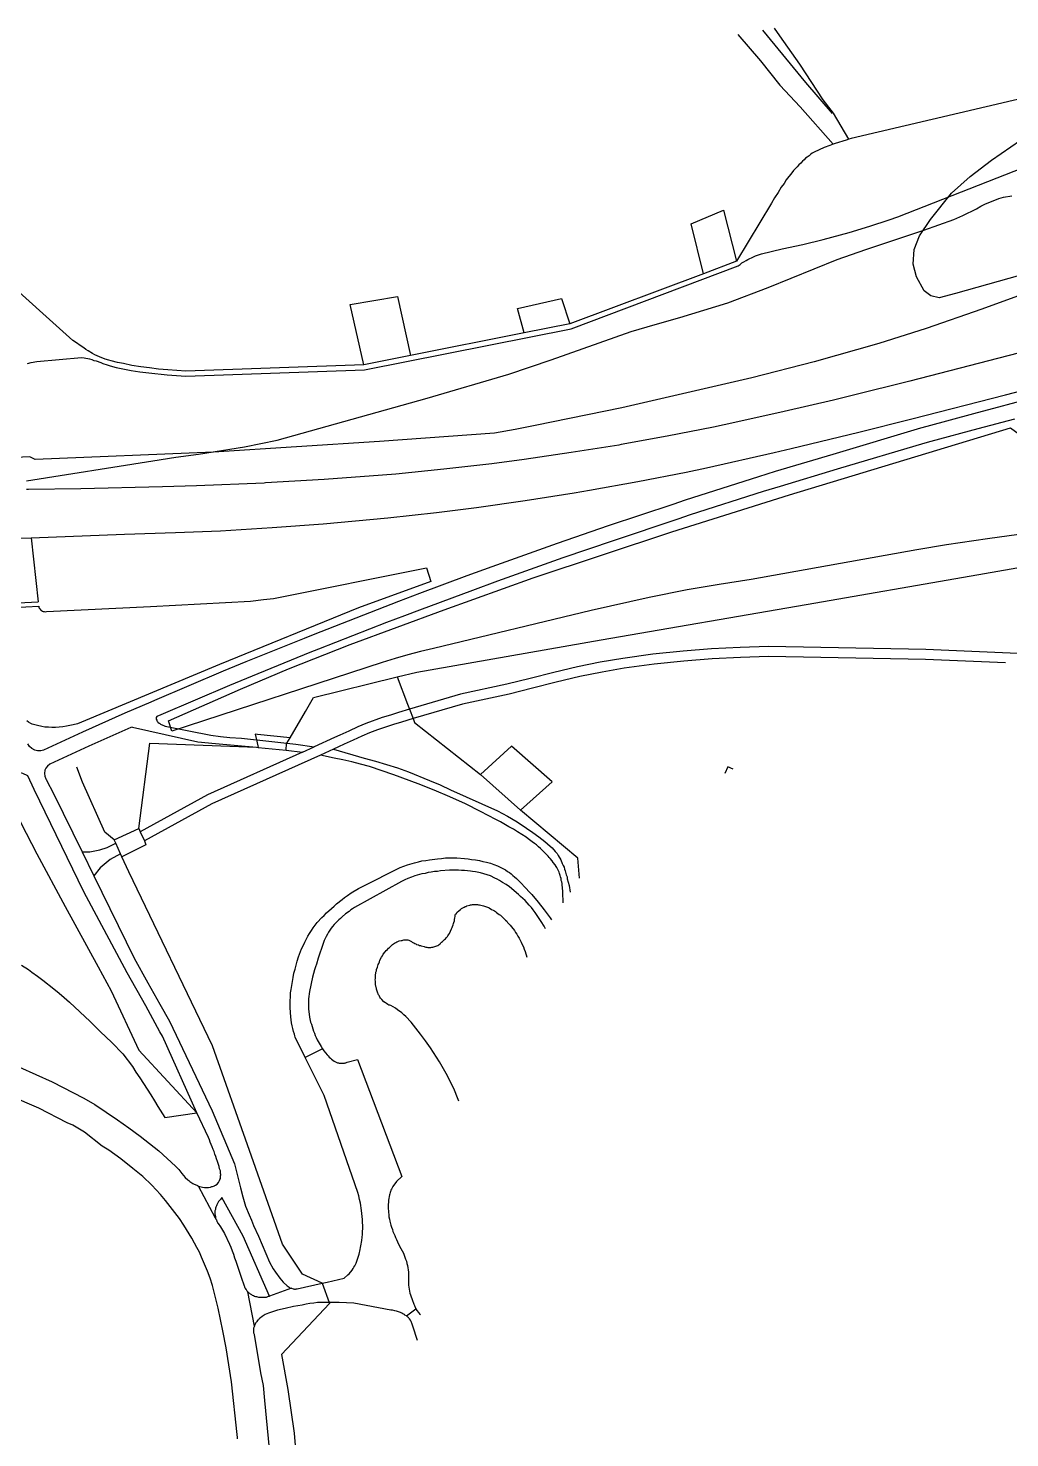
# Model space of a CAD drawing. Header units: millimetres. Extents: x 111502 to 977541, y 8702 to 1044108.
# Drawn here: x 973839.9 to 974036.4, y 473581.4 to 473863.6 of the extents above; entities that cross this region are included whole.
import ezdxf

# ---------------------------------------------------------------- set-up
doc = ezdxf.new("R2010")
doc.units = ezdxf.units.MM
doc.header["$LTSCALE"] = 0.25
doc.layers.add('X HVSS Site Background', color=8, linetype='Continuous')

# ---------------------------------------------------------------- blocks, each defined once
blk = doc.blocks.new('OS MAP')
at = {"layer": 'X HVSS Site Background'}
for points in [[(487763.72, 238403.76), (487768.29, 238398.48), (487772.17, 238393.58), (487776.19, 238389.26), (487782.86, 238381.77)], [(487768.68, 238404.59), (487777.3, 238394.1), (487782.6, 238387.9)], [(487785.97, 238382.76), (487782.92, 238387.95), (487780.85, 238390.68), (487776.13, 238397.79), (487772.17, 238403.48), (487771.06, 238404.99)], [(487835.05, 238394.35), (487786.45, 238382.9), (487785.97, 238382.76)], [(487835.58, 238359.8), (487807.31, 238351.89), (487804.07, 238351.02), (487802.36, 238351.45), (487801.08, 238352.45), (487799.5, 238355.23), (487798.86, 238357.74), (487799.05, 238360.68), (487800.12, 238363.46), (487802.31, 238366.7), (487806.51, 238371.98), (487810.25, 238375.28), (487814.5, 238378.59), (487820.32, 238382.61)], [(487785.97, 238382.76), (487785.4, 238382.6), (487783.2, 238381.9), (487782.86, 238381.77)], [(487622, 238319.2), (487613.2, 238318.8)], [(487621.5, 238337.85), (487622.25, 238338.05), (487623.4, 238338.25), (487632.35, 238339.05), (487632.85, 238339), (487633.95, 238338.8), (487634.4, 238338.65), (487634.8, 238338.5), (487635.3, 238338.4), (487636.2, 238338.1), (487636.6, 238337.9), (487637.5, 238337.6), (487638.05, 238337.4), (487639.3, 238337.1), (487642.3, 238336.5), (487644.05, 238336.2), (487645.8, 238336), (487649.5, 238335.6), (487651.35, 238335.45), (487653.2, 238335.35), (487689, 238336.6), (487730.4, 238344.8), (487763.8, 238357.4), (487764.2, 238357.7), (487764.55, 238358), (487764.95, 238358.25), (487765.4, 238358.5), (487765.75, 238358.7), (487766.15, 238358.9), (487766.5, 238359.05), (487766.9, 238359.2), (487767.3, 238359.4), (487768.5, 238359.85), (487772.6, 238360.8), (487776.75, 238361.7), (487780.8, 238362.7), (487786, 238364.1), (487790.2, 238365.35), (487794.05, 238366.62), (487795.8, 238367.2), (487829.96, 238380.63)], [(487782.86, 238381.77), (487782.15, 238381.5), (487781.05, 238381.1), (487780, 238380.65), (487779, 238380.15), (487778.65, 238379.95), (487778.3, 238379.7), (487778, 238379.45), (487777.6, 238379.2), (487777.3, 238378.95), (487777, 238378.65), (487776.7, 238378.4), (487776.35, 238378), (487775.95, 238377.65), (487775.6, 238377.25), (487775.2, 238376.85), (487774.9, 238376.5), (487774.55, 238376.05), (487773.45, 238374.65), (487773, 238373.9), (487772.45, 238373.2), (487771.8, 238372.1), (487771.1, 238371.05), (487770.5, 238369.95), (487763.45, 238358.35)], [(487621.35, 238314.4), (487646.6, 238318.4), (487651.2, 238319.1), (487655.8, 238319.75), (487660.4, 238320.45), (487664.95, 238321.2), (487671.5, 238322.5), (487701.55, 238330.95), (487717.9, 238335.75), (487726.35, 238338.6), (487742.4, 238344.25), (487747.2, 238345.7), (487752.15, 238347.1), (487761.75, 238350), (487769.8, 238353.1), (487783.6, 238358.7), (487789.4, 238360.7), (487795.2, 238362.6), (487800, 238364.2), (487801, 238364.55), (487807, 238366.7), (487808.8, 238367.5), (487811.55, 238368.85), (487812.4, 238369.35), (487813.3, 238369.8), (487814.2, 238370.2), (487816, 238370.9), (487816.95, 238371.15), (487818.6, 238371.45)], [(487756.85, 238355.85), (487754.4, 238365.8), (487760.9, 238368.55), (487763.45, 238358.35)], [(487851.9, 238350.55), (487851.9, 238351.75), (487850.6, 238353.85), (487848.96, 238355.28), (487847.1, 238356.4), (487844.2, 238357.3), (487839.54, 238357.54), (487835.96, 238356.64), (487832.74, 238355.62), (487821.92, 238352.15), (487812.57, 238348.74), (487801.46, 238344.91), (487792, 238341.9), (487779, 238338.2), (487766.55, 238335), (487740.55, 238329), (487723.2, 238325.45), (487719.15, 238324.65), (487715, 238323.95), (487692, 238322.25), (487658.8, 238320.1), (487623.05, 238318.65), (487622, 238319.2)], [(487763.45, 238358.35), (487756.85, 238355.85)], [(487637.8, 238338.55), (487637.1, 238338.75), (487635.95, 238339.2), (487635.45, 238339.4), (487635, 238339.6), (487634.55, 238339.9), (487633.65, 238340.4), (487633.2, 238340.7), (487632.8, 238341), (487632.05, 238341.5), (487631.35, 238342), (487630.6, 238342.5), (487629.95, 238343.05), (487616.5, 238355.15)], [(487756.85, 238355.85), (487730.1, 238345.8)], [(487688.85, 238337.6), (487686.15, 238349.65), (487695.6, 238351.3), (487698.2, 238339.45)], [(487721, 238344), (487719.6, 238348.9), (487728.45, 238350.9), (487730.1, 238345.8)], [(487847.5, 238347.1), (487798.2, 238334.35), (487786.6, 238331.45), (487782.9, 238330.55), (487773, 238328.25), (487763.15, 238326.05), (487758.9, 238325.15), (487749.6, 238323.3), (487740.4, 238321.65), (487739.9, 238321.55), (487730.4, 238320.05), (487720.95, 238318.65), (487714.5, 238317.8), (487704.9, 238316.7), (487695.25, 238315.75), (487692.6, 238315.5), (487680.95, 238314.65), (487669.2, 238314), (487668.9, 238313.95), (487655.35, 238313.4), (487648.55, 238313.15), (487632.2, 238312.8), (487621.75, 238312.65), (487621.35, 238312.65)], [(487721, 238344), (487698.2, 238339.45)], [(487730.1, 238345.8), (487721, 238344)], [(487823.4, 238331.1), (487810.95, 238327.8), (487801.55, 238325.25), (487800.3, 238324.9), (487782.75, 238319.65), (487771.2, 238316.25), (487767.9, 238315.2), (487753.2, 238310.5), (487750.7, 238309.65), (487737.8, 238305.35), (487727.6, 238301.85), (487714.5, 238297.2), (487709.5, 238295.35), (487700, 238291.8), (487695.8, 238290.25), (487678.7, 238283.55), (487676.9, 238282.85), (487665.25, 238278.15), (487660.7, 238276.3), (487646.95, 238270.4), (487646.2, 238270.1), (487641, 238267.85), (487632.55, 238264.1), (487624.75, 238260.5), (487624.2, 238260.35), (487623.55, 238260.35), (487623, 238260.45), (487622.4, 238260.8), (487621.95, 238261.2), (487621.6, 238261.75)], [(487798.6, 238326.8), (487817.35, 238331.6), (487836, 238336.45), (487858.6, 238342.25)], [(487688.85, 238337.6), (487653.25, 238336.35), (487651.4, 238336.45), (487649.6, 238336.6), (487647.75, 238336.75), (487645.95, 238337), (487644.2, 238337.2), (487642.45, 238337.5), (487640.75, 238337.85), (487639.55, 238338.1), (487638.3, 238338.4), (487637.8, 238338.55)], [(487698.2, 238339.45), (487688.85, 238337.6)], [(487622.25, 238303), (487640.95, 238303.7), (487651.15, 238304.05), (487660.2, 238304.4), (487670.5, 238305.05), (487680.75, 238305.8), (487693.7, 238307), (487703.4, 238308.05), (487711.4, 238309.05), (487721.2, 238310.45), (487731, 238312), (487734.05, 238312.5), (487743.75, 238314.25), (487753.4, 238316.15), (487757.5, 238317), (487771, 238320.05), (487774.4, 238320.85), (487788, 238324.1), (487798.6, 238326.8)], [(487819.1, 238326.75), (487811.8, 238324.8), (487802.4, 238322.25), (487801.2, 238321.95), (487783.6, 238316.7), (487772.2, 238313.25), (487768.8, 238312.25), (487754.2, 238307.55), (487751.7, 238306.7), (487738.8, 238302.4), (487728.7, 238298.95), (487715.6, 238294.3), (487710.6, 238292.45), (487700, 238288.5), (487697, 238287.35), (487693.4, 238286), (487679.8, 238280.7), (487678.05, 238280), (487666.5, 238275.3), (487661.95, 238273.4), (487648.2, 238267.55), (487647.4, 238267.2), (487647.3, 238267), (487647.3, 238266.7), (487647.4, 238266.5), (487647.45, 238266.35), (487647.55, 238266.2), (487647.6, 238266.1), (487647.9, 238265.9), (487648, 238265.8), (487648.15, 238265.7), (487648.65, 238265.45), (487648.8, 238265.4), (487648.9, 238265.35), (487649.1, 238265.3), (487658.25, 238263.45), (487660.2, 238263.2), (487662.05, 238263), (487664.4, 238262.85), (487667.37, 238262.56)], [(487649.75, 238266.35), (487664.15, 238272.7), (487673.8, 238276.75), (487686.15, 238281.65), (487704.95, 238288.55), (487722.8, 238294.95), (487750.55, 238304.2), (487774.1, 238311.55), (487818.35, 238325), (487823, 238321.6), (487825, 238320.5), (487826.8, 238319.7), (487827.8, 238319.3), (487828.95, 238318.95), (487830.8, 238318.4), (487832.5, 238318), (487834.1, 238317.6), (487837.35, 238317.05), (487839, 238316.85), (487840.7, 238316.7), (487842.7, 238316.6), (487891.4, 238315.05)], [(487891.4, 238315.05), (487891.55, 238311.25), (487856.3, 238308.05), (487844.3, 238306.8), (487830.6, 238305.1), (487813.7, 238302.8), (487805.55, 238301.6), (487799.6, 238300.6), (487766.4, 238294.65), (487760, 238293.65), (487753.6, 238292.55), (487746, 238291.05), (487734.35, 238288.4), (487702.8, 238280.8), (487700.2, 238280.2), (487697.7, 238279.55), (487695.15, 238278.8), (487692.55, 238278), (487650.4, 238264.25), (487649.75, 238266.35)], [(487600.6, 238302.6), (487607.48, 238302.71), (487613.6, 238302.8), (487615.68, 238302.85), (487622.25, 238303)], [(487622.25, 238303), (487623.7, 238290.15)], [(487695.51, 238275.12), (487699.5, 238276.1), (487736.4, 238282.55), (487777.45, 238289.6), (487810.45, 238295.4), (487853.2, 238302.85), (487853.75, 238302.85)], [(487701.4, 238297), (487702.25, 238294.25), (487687.8, 238288.95), (487660, 238277.6), (487632.35, 238266.05), (487631.55, 238265.75), (487630.7, 238265.55), (487629.35, 238265.25), (487628.6, 238265.15), (487627.9, 238265.05), (487627.15, 238265), (487626.4, 238265), (487625.75, 238265.05), (487625, 238265.1), (487624.4, 238265.2), (487623.55, 238265.4), (487622.5, 238265.7), (487622.2, 238265.8), (487621.7, 238266.1), (487621.4, 238266.35)], [(487615.9, 238288.9), (487623.8, 238289.3)], [(487623.8, 238289.3), (487623.8, 238289.1), (487623.9, 238288.9), (487624, 238288.75), (487624.2, 238288.5), (487624.35, 238288.4), (487624.55, 238288.3), (487624.7, 238288.2), (487624.9, 238288.2), (487625.05, 238288.15), (487625.35, 238288.2), (487646.15, 238289.2), (487666.2, 238290.3), (487668.8, 238290.6), (487670.8, 238290.8), (487701.4, 238297)], [(487614.6, 238289.7), (487617, 238289.8), (487623.7, 238290.15)], [(487825.91, 238279.53), (487801.35, 238280.65), (487769.9, 238281.2), (487764.2, 238281), (487758.45, 238280.75), (487752.8, 238280.3), (487746.75, 238279.7), (487740.7, 238278.85), (487736.2, 238278.1), (487731.65, 238277.15), (487726.9, 238276), (487722.2, 238274.8), (487717.5, 238273.65), (487708.2, 238271.65), (487698.01, 238268.65)], [(487817.3, 238277.92), (487801.3, 238278.65), (487769.9, 238279.2), (487764.25, 238279), (487758.6, 238278.75), (487752.95, 238278.3), (487747, 238277.7), (487741, 238276.9), (487736.55, 238276.1), (487732.1, 238275.2), (487727.4, 238274.05), (487722.65, 238272.85), (487717.95, 238271.7), (487708.65, 238269.7), (487698.73, 238266.78)], [(487674.1, 238262.95), (487677.2, 238268.2), (487678.8, 238271), (487695.51, 238275.12)], [(487695.51, 238275.12), (487697.6, 238269.71), (487698.01, 238268.65)], [(487698.01, 238268.65), (487695.8, 238268), (487694.2, 238267.5), (487692.55, 238267), (487689.25, 238265.8), (487687.65, 238265.15), (487685.85, 238264.3), (487684.05, 238263.5), (487683, 238263), (487678.9, 238261.15)], [(487698.01, 238268.65), (487698.73, 238266.78)], [(487642.55, 238265.1), (487642.25, 238265), (487633.8, 238261.3), (487626, 238257.7), (487625.55, 238257.3), (487625.2, 238256.85), (487625, 238256.45), (487624.95, 238255.8), (487625, 238255.25), (487625.2, 238254.7), (487625.25, 238254.6), (487626.8, 238251.65), (487632.46, 238240.1)], [(487642.55, 238265.1), (487655.65, 238262.15), (487659.15, 238261.8), (487667.35, 238261.05)], [(487698.73, 238266.78), (487696.4, 238266.1), (487694.8, 238265.6), (487693.2, 238265.05), (487691.6, 238264.55), (487690, 238263.95), (487688.45, 238263.3), (487686.7, 238262.5), (487684.9, 238261.7), (487683.8, 238261.15), (487682.8, 238260.7)], [(487698.73, 238266.78), (487699.04, 238265.98), (487712.2, 238255.6)], [(487643.8, 238244.8), (487646, 238261.9), (487667.35, 238261.05)], [(487674.1, 238262.95), (487667.57, 238263.62), (487667.13, 238263.67), (487667.37, 238262.56)], [(487667.37, 238262.56), (487667.43, 238262.26), (487667.7, 238261.02)], [(487667.37, 238262.56), (487667.45, 238262.55), (487673.45, 238261.9)], [(487673.3, 238260.5), (487673.4, 238261.8), (487673.45, 238261.9)], [(487673.45, 238261.9), (487674.1, 238262.95)], [(487673.45, 238261.9), (487675.25, 238261.7), (487678.9, 238261.15)], [(487720.25, 238248.45), (487726.6, 238254.15), (487718.4, 238261.3), (487712.2, 238255.6)], [(487676.6, 238260.1), (487657.55, 238251.5), (487644.1, 238244.15)], [(487680.2, 238259.5), (487658.45, 238249.7), (487644.95, 238242.3)], [(487667.35, 238261.05), (487667.7, 238261.02)], [(487667.7, 238261.02), (487673.3, 238260.5)], [(487673.3, 238260.5), (487676.6, 238260.1)], [(487676.6, 238260.1), (487678.9, 238261.15)], [(487682.8, 238260.7), (487680.2, 238259.5)], [(487728.75, 238229.94), (487728.7, 238232.05), (487728.7, 238232.4), (487728.65, 238232.7), (487728.65, 238233.05), (487728.6, 238233.4), (487728.6, 238233.75), (487728.5, 238234.1), (487728.4, 238234.4), (487728.35, 238234.75), (487728.25, 238235.1), (487728.15, 238235.4), (487728.05, 238235.75), (487727.95, 238236.05), (487727.5, 238236.95), (487727.35, 238237.2), (487727.2, 238237.5), (487726.8, 238238), (487726.6, 238238.3), (487726.2, 238238.8), (487726, 238239), (487725.8, 238239.25), (487724.25, 238240.8), (487723.85, 238241.1), (487723.45, 238241.5), (487723.05, 238241.8), (487722.6, 238242.15), (487721.8, 238242.75), (487721.35, 238243.05), (487720.5, 238243.6), (487719.6, 238244.15), (487718.8, 238244.65), (487717.9, 238245.15), (487716.2, 238246.15), (487715.3, 238246.6), (487712.25, 238248.2), (487709.2, 238249.7), (487706.1, 238251.1), (487702.95, 238252.45), (487699.75, 238253.7), (487694.9, 238255.55), (487690, 238257.2), (487688.2, 238257.7), (487686.45, 238258.15), (487684.65, 238258.55), (487682.9, 238258.9), (487680.2, 238259.5)], [(487682.8, 238260.7), (487688.95, 238258.9), (487691.2, 238258.3), (487695.6, 238256.9), (487697.8, 238256.1), (487702, 238254.4), (487704.15, 238253.5), (487706.25, 238252.55), (487715.6, 238248.3), (487717.6, 238247.25), (487719.55, 238246.1), (487721.45, 238244.85), (487722.7, 238244), (487723.9, 238243.15), (487725.1, 238242.2), (487726.2, 238241.25), (487726.6, 238240.9), (487727.2, 238240.2), (487727.55, 238239.8), (487727.8, 238239.4), (487728.3, 238238.5), (487728.6, 238237.8), (487728.8, 238237.4), (487728.95, 238237.05), (487729.05, 238236.65), (487729.2, 238236.3), (487729.4, 238235.5), (487729.55, 238235.1), (487729.6, 238234.7), (487729.8, 238234.05), (487729.95, 238233.4), (487730.15, 238232.03)], [(487655.45, 238187.9), (487648.55, 238203.2), (487648.05, 238204.1), (487645.2, 238209.3), (487641.5, 238215.9), (487632.8, 238232.1), (487622.9, 238252.6), (487621.6, 238255.3), (487620.6, 238255.8), (487619.7, 238256), (487618.9, 238256.1), (487618.2, 238256.1), (487616.2, 238255.3)], [(487638.9, 238242.55), (487636.99, 238244.03), (487632.57, 238254.07), (487631.4, 238257.04)], [(487712.2, 238255.6), (487720.25, 238248.45)], [(487762.78, 238256.68), (487761.75, 238257.15), (487761.14, 238255.8)], [(487555.24, 238219.18), (487566.4, 238225.1), (487574.4, 238229.3), (487578, 238231.2), (487584.7, 238234.8), (487596.05, 238241.15), (487617.15, 238252.95), (487617.2, 238252.8), (487620.2, 238245.9), (487623.4, 238239.7), (487629.05, 238229.2), (487635.7, 238217.1), (487638.25, 238212.3), (487643.8, 238200.4)], [(487732.02, 238234.84), (487731.74, 238238.82), (487720.25, 238248.45)], [(487638.9, 238242.55), (487643.8, 238244.8)], [(487643.8, 238244.8), (487644.1, 238244.15)], [(487632.46, 238240.1), (487633.98, 238240.14), (487636.01, 238240.49), (487637.45, 238240.97), (487639.21, 238241.86)], [(487639.21, 238241.86), (487638.9, 238242.55)], [(487640.16, 238239.74), (487639.21, 238241.86)], [(487644.95, 238242.3), (487645.25, 238241.55), (487640.45, 238239.1)], [(487644.1, 238244.15), (487644.95, 238242.3)], [(487632.46, 238240.1), (487634.79, 238235.34)], [(487640.16, 238239.74), (487638.09, 238238.59), (487636.09, 238236.89), (487634.79, 238235.34)], [(487640.45, 238239.1), (487640.16, 238239.74)], [(487680.55, 238153.79), (487676.62, 238155.59), (487672.61, 238161.6), (487665.98, 238180.31), (487658.55, 238201.27), (487641.85, 238236.1), (487640.45, 238239.1)], [(487677.13, 238198.98), (487675.15, 238203), (487675.07, 238203.31), (487675, 238203.6), (487674.8, 238204.15), (487674.65, 238204.75), (487674.55, 238205.3), (487674.4, 238205.9), (487674.35, 238206.5), (487674.25, 238207.1), (487674.1, 238208.9), (487674.1, 238210.1), (487674.2, 238211.3), (487674.2, 238211.9), (487674.3, 238212.55), (487674.7, 238214.95), (487674.85, 238215.8), (487675.1, 238216.6), (487675.3, 238217.45), (487675.55, 238218.25), (487675.8, 238219.1), (487676.4, 238220.7), (487676.8, 238221.45), (487677.05, 238222.05), (487677.65, 238223.25), (487678, 238223.8), (487678.4, 238224.35), (487678.75, 238224.9), (487679.15, 238225.45), (487679.55, 238225.95), (487680.45, 238226.95), (487680.95, 238227.4), (487681.4, 238227.9), (487682.4, 238228.8), (487682.95, 238229.25), (487683.4, 238229.7), (487684.5, 238230.6), (487685, 238231), (487685.6, 238231.4), (487686.3, 238231.9), (487687.8, 238232.8), (487688.6, 238233.2), (487696.15, 238237), (487696.85, 238237.25), (487697.6, 238237.5), (487699, 238237.9), (487699.8, 238238.1), (487700.5, 238238.3), (487701.25, 238238.4), (487702, 238238.55), (487703.6, 238238.75), (487704.4, 238238.8), (487705.2, 238238.9), (487707.5, 238238.9), (487709, 238238.8), (487709.75, 238238.7), (487710.45, 238238.6), (487711.2, 238238.5), (487712, 238238.35), (487712.7, 238238.2), (487713.45, 238238.05), (487714.2, 238237.85), (487714.9, 238237.6), (487715.6, 238237.3), (487717.2, 238236.5), (487717.6, 238236.2), (487718, 238235.95), (487718.35, 238235.7), (487718.7, 238235.4), (487719, 238235.1), (487719.4, 238234.8), (487719.8, 238234.35), (487720.3, 238233.9), (487721.2, 238233), (487722.1, 238232), (487722.5, 238231.55), (487723.8, 238230.05), (487725, 238228.5), (487726.2, 238226.9), (487726.45, 238226.48)], [(487725.25, 238224.68), (487724.95, 238225.25), (487724.4, 238226.2), (487723.2, 238228), (487722.8, 238228.5), (487722.45, 238229), (487722, 238229.45), (487721.2, 238230.35), (487720.7, 238230.75), (487720.25, 238231.2), (487719.8, 238231.6), (487718, 238233.1), (487717.35, 238233.55), (487716.65, 238233.95), (487716, 238234.4), (487715.55, 238234.65), (487715.1, 238234.85), (487714.2, 238235.3), (487712.2, 238235.9), (487711.2, 238236.1), (487710.65, 238236.2), (487710.2, 238236.25), (487709.65, 238236.3), (487709.05, 238236.4), (487708.45, 238236.4), (487707.8, 238236.45), (487706, 238236.45), (487704.2, 238236.3), (487703.6, 238236.2), (487703, 238236.15), (487702.35, 238236.05), (487701.75, 238235.95), (487701.15, 238235.8), (487700.45, 238235.7), (487699.05, 238235.3), (487698.4, 238235.05), (487697.7, 238234.8), (487697.05, 238234.5), (487696.4, 238234.15), (487687, 238228.95), (487686.6, 238228.7), (487686.25, 238228.5), (487685.9, 238228.2), (487685.2, 238227.7), (487684.5, 238227.1), (487684.2, 238226.8), (487683.85, 238226.5), (487682.95, 238225.6), (487682.6, 238225.2), (487682.35, 238224.85), (487682.05, 238224.45), (487681.8, 238224.05), (487681.6, 238223.65), (487681.35, 238223.2), (487681.15, 238222.8), (487680.95, 238222.35), (487680.7, 238221.8), (487680.3, 238220.6), (487680.1, 238220.05), (487679.7, 238218.85), (487679.4, 238217.65), (487679.2, 238217.1), (487679, 238216.5), (487678.6, 238215.05), (487678, 238212.15), (487677.8, 238210.7), (487677.8, 238208.6), (487677.9, 238207.6), (487678, 238207.05), (487678.2, 238206.05), (487678.4, 238205.6), (487678.5, 238205.15), (487678.8, 238204.25), (487679, 238203.8), (487679.15, 238203.35), (487679.35, 238202.95), (487679.55, 238202.5), (487680.3, 238201.15), (487680.6, 238200.7)], [(487634.79, 238235.34), (487642.9, 238218.8), (487645.6, 238213.9), (487648, 238209.6), (487649.95, 238206.2), (487658.5, 238188.3), (487663, 238177.65), (487663.55, 238175.25), (487664.2, 238172.85), (487664.65, 238171.05), (487665.2, 238169.2), (487665.9, 238167.45), (487666.35, 238166.4), (487666.8, 238165.3), (487667.8, 238163.2), (487670, 238157.95), (487670.7, 238156.65), (487671.15, 238156), (487672.05, 238154.8), (487672.75, 238154), (487673.5, 238153.25), (487673.95, 238152.95), (487674.05, 238152.85), (487674.2, 238152.8), (487674.4, 238152.75)], [(487707.9, 238190.2), (487707.6, 238190.9), (487707, 238192.4), (487705.6, 238195.3), (487704, 238198.1), (487702.2, 238200.9), (487701.2, 238202.3), (487700.2, 238203.65), (487699.3, 238204.85), (487698.35, 238206.05), (487697.3, 238207.15), (487696.9, 238207.5), (487696.5, 238207.9), (487695.6, 238208.5), (487695.2, 238208.8), (487694.75, 238209.1), (487694.25, 238209.35), (487694.05, 238209.4), (487693.9, 238209.45), (487693.7, 238209.55), (487693.4, 238209.75), (487693.2, 238209.9), (487692.9, 238210.1), (487692.45, 238210.55), (487692.35, 238210.7), (487692.2, 238210.85), (487692.1, 238211), (487692, 238211.2), (487691.95, 238211.35), (487691.8, 238211.5), (487691.75, 238211.7), (487691.65, 238211.85), (487691.6, 238212.05), (487691.55, 238212.2), (487691.45, 238212.4), (487691.4, 238212.6), (487691.4, 238212.8), (487691.35, 238212.95), (487691.2, 238213.55), (487691.2, 238214.25), (487691.15, 238214.5), (487691.2, 238214.75), (487691.2, 238215.5), (487691.25, 238215.8), (487691.3, 238216.05), (487691.4, 238216.3), (487691.4, 238216.55), (487691.6, 238217.05), (487691.65, 238217.3), (487691.75, 238217.55), (487691.85, 238217.75), (487692, 238218.1), (487692.1, 238218.4), (487692.4, 238219), (487692.6, 238219.3), (487692.75, 238219.6), (487693.15, 238220.1), (487693.35, 238220.4), (487693.6, 238220.6), (487693.8, 238220.85), (487694, 238221), (487694.2, 238221.2), (487694.4, 238221.35), (487694.6, 238221.55), (487695, 238221.85), (487695.25, 238221.95), (487695.5, 238222.1), (487695.7, 238222.2), (487695.95, 238222.3), (487696.35, 238222.4), (487696.55, 238222.4), (487696.7, 238222.45), (487696.9, 238222.5), (487697.65, 238222.5), (487697.85, 238222.45), (487698, 238222.35), (487698.4, 238222.15), (487698.55, 238222.05), (487698.7, 238222), (487698.9, 238221.9), (487699.05, 238221.8), (487699.25, 238221.7), (487699.4, 238221.6), (487699.8, 238221.5), (487700, 238221.4), (487700.2, 238221.35), (487700.35, 238221.3), (487700.95, 238221.15), (487701.1, 238221.1), (487701.3, 238221.05), (487701.5, 238221.05), (487701.7, 238221), (487702.3, 238221), (487702.5, 238221.05), (487702.7, 238221.05), (487703.1, 238221.15), (487703.3, 238221.25), (487703.5, 238221.3), (487703.65, 238221.4), (487703.85, 238221.5), (487704, 238221.65), (487704.2, 238221.75), (487704.3, 238221.9), (487704.45, 238222.05), (487704.6, 238222.15), (487704.9, 238222.45), (487705, 238222.6), (487705.2, 238222.7), (487705.4, 238223), (487705.6, 238223.15), (487705.7, 238223.3), (487705.8, 238223.5), (487706, 238223.8), (487706.45, 238224.7), (487706.55, 238225), (487706.65, 238225.2), (487706.75, 238225.5), (487706.8, 238225.75), (487706.9, 238226), (487707, 238226.3), (487707, 238226.6), (487707.1, 238226.9), (487707.15, 238227.2), (487707.15, 238227.5), (487707.25, 238227.65), (487707.4, 238227.8), (487707.5, 238227.95), (487707.95, 238228.4), (487708.25, 238228.6), (487708.4, 238228.75), (487708.8, 238228.95), (487708.95, 238229.05), (487709.15, 238229.15), (487709.35, 238229.2), (487709.5, 238229.3), (487710.1, 238229.45), (487710.25, 238229.5), (487710.45, 238229.5), (487710.65, 238229.55), (487711.65, 238229.55), (487711.85, 238229.5), (487712.05, 238229.5), (487712.85, 238229.3), (487713, 238229.25), (487713.2, 238229.2), (487713.4, 238229.1), (487713.6, 238229.05), (487713.8, 238228.95), (487713.95, 238228.9), (487714.45, 238228.6), (487714.75, 238228.45), (487715, 238228.3), (487715.2, 238228.15), (487715.45, 238228), (487715.95, 238227.6), (487716.2, 238227.45), (487716.6, 238227.05), (487716.85, 238226.85), (487717.25, 238226.45), (487717.5, 238226.25), (487717.65, 238226), (487717.85, 238225.8), (487718.15, 238225.45), (487718.4, 238225.1), (487719, 238224.4), (487719.2, 238224), (487719.5, 238223.65), (487719.7, 238223.25), (487719.95, 238222.85), (487720.35, 238222.05), (487720.55, 238221.6), (487720.8, 238221.1), (487720.95, 238220.65), (487721.15, 238220.2), (487721.49, 238219.05)], [(487620.35, 238217.45), (487621.75, 238216.55), (487622.4, 238216.05), (487623.55, 238215.2), (487624.6, 238214.4), (487626.8, 238212.7), (487627.85, 238211.8), (487628.9, 238210.95), (487629.95, 238210), (487634.1, 238206.15), (487636.1, 238204.15), (487638.4, 238201.95), (487640.6, 238199.65), (487642.55, 238197.15), (487643.25, 238196), (487644, 238194.9), (487645.5, 238192.6), (487646.2, 238191.45), (487646.95, 238190.3), (487647.65, 238189.15), (487649, 238186.95), (487655.45, 238187.9)], [(487619.9, 238197), (487626.5, 238194.1), (487632.8, 238190.8), (487635, 238189.55), (487639.55, 238186.5), (487641.8, 238184.9), (487644.1, 238183.2), (487647.8, 238180.25), (487649.5, 238178.75), (487651.15, 238177.2), (487651.8, 238176.5), (487652.45, 238175.75), (487653.1, 238174.95), (487653.6, 238174.45), (487653.8, 238174.3), (487654, 238174.1), (487654.25, 238174), (487654.65, 238173.7), (487654.9, 238173.6), (487655.1, 238173.5), (487655.6, 238173.3), (487655.8, 238173.2)], [(487663.6, 238122.6), (487663.6, 238122.85), (487663.5, 238123.45), (487662.35, 238134.05), (487661.85, 238137.45), (487661.3, 238140.85), (487660.65, 238144.25), (487659.7, 238148.8), (487658.55, 238153.3), (487658.1, 238154.75), (487657.6, 238156.2), (487656.4, 238159), (487655.95, 238159.95), (487655.45, 238160.9), (487654.95, 238161.8), (487654.4, 238162.75), (487653.9, 238163.65), (487653.35, 238164.5), (487652.8, 238165.4), (487651.95, 238166.7), (487651, 238167.95), (487650.1, 238169.15), (487649.15, 238170.35), (487648.15, 238171.5), (487647.3, 238172.45), (487646.4, 238173.4), (487644.6, 238175.1), (487643.6, 238175.95), (487642.65, 238176.75), (487640.25, 238178.65), (487639, 238179.5), (487637.8, 238180.4), (487636.5, 238181.2), (487632.95, 238184), (487630.6, 238185.4), (487629.5, 238185.9), (487623.8, 238188.8), (487618.05, 238191.3)], [(487655.45, 238187.9), (487643.8, 238200.4)], [(487680.6, 238200.7), (487677.13, 238198.98)], [(487680.6, 238200.7), (487680.85, 238200.3), (487681.2, 238199.9), (487681.5, 238199.5), (487681.7, 238199.25), (487681.95, 238199), (487682.2, 238198.8), (487682.4, 238198.6), (487682.65, 238198.4), (487682.95, 238198.2), (487683.2, 238198.1), (487683.6, 238197.9), (487683.8, 238197.85), (487683.9, 238197.8), (487685, 238197.8), (487685.15, 238197.85), (487685.25, 238197.9), (487685.55, 238198), (487687.6, 238198.55), (487696.5, 238175.15), (487695.4, 238174.1), (487694.65, 238173.1), (487694.55, 238172.85), (487694.4, 238172.6), (487694.3, 238172.4), (487694.2, 238172.15), (487694.15, 238171.9), (487694.05, 238171.65), (487694.02, 238171.48), (487693.8, 238170.4), (487693.8, 238169.9), (487693.75, 238169.6), (487693.75, 238168.6), (487693.8, 238168.3), (487693.8, 238167.9), (487693.85, 238167.5), (487693.9, 238167.05), (487694, 238166.6), (487694.05, 238166.2), (487694.25, 238165.4), (487694.4, 238165), (487694.6, 238164.55), (487694.7, 238164.15), (487694.85, 238163.75), (487695.05, 238163.3), (487695.2, 238162.9), (487695.4, 238162.5), (487695.8, 238161.6), (487696.3, 238160.7), (487696.8, 238159.75), (487697.1, 238158.95), (487697.2, 238158.55), (487697.4, 238158.15), (487697.5, 238157.7), (487697.6, 238157.3), (487697.65, 238156.85), (487697.75, 238156.45), (487697.8, 238156), (487697.8, 238153.4), (487697.85, 238152.95), (487697.95, 238152.6), (487698, 238152.2), (487698.1, 238151.8), (487698.2, 238151.45), (487698.35, 238151.05), (487698.45, 238150.7), (487698.6, 238150.3), (487698.8, 238149.8), (487698.85, 238149.55), (487699, 238149.3), (487699.2, 238148.8), (487699.29, 238148.65)], [(487680.55, 238153.79), (487681.5, 238154), (487684.95, 238154.75), (487685.65, 238155.45), (487685.9, 238155.65), (487686.5, 238156.4), (487686.7, 238156.7), (487686.85, 238156.95), (487687.05, 238157.25), (487687.2, 238157.5), (487687.35, 238157.8), (487687.95, 238159.6), (487688, 238159.9), (487688.1, 238160.2), (487688.45, 238162.3), (487688.55, 238162.95), (487688.6, 238163.55), (487688.6, 238164.15), (487688.65, 238164.75), (487688.65, 238165.35), (487688.6, 238165.95), (487688.6, 238166.55), (487688.55, 238167.15), (487688.5, 238167.7), (487688.4, 238168.3), (487688.2, 238169.8), (487688, 238170.5), (487687.85, 238171.25), (487687.65, 238171.95), (487680.9, 238191.35), (487677.13, 238198.98)], [(487659.2, 238173.4), (487659.5, 238173.6), (487659.8, 238173.9), (487660, 238174.3), (487660.05, 238174.5), (487660.15, 238174.7), (487660.2, 238174.95), (487660.2, 238175.3), (487660.25, 238175.4), (487660.25, 238175.55), (487660.2, 238175.7), (487660.2, 238176), (487660.15, 238176.25), (487660.05, 238176.55), (487660, 238176.65), (487659.9, 238177.15), (487659.6, 238178.15), (487659.4, 238178.65), (487659.25, 238179.1), (487659.05, 238179.6), (487658.9, 238180.1), (487658.7, 238180.55), (487658.5, 238181.05), (487658.3, 238181.5), (487658.1, 238182), (487657.95, 238182.5), (487657.75, 238182.95), (487655.45, 238187.9)], [(487655.8, 238173.2), (487656.05, 238173.1), (487656.55, 238173), (487656.95, 238172.9), (487657.75, 238172.9), (487658.15, 238173), (487658.45, 238173.1), (487658.6, 238173.1), (487658.8, 238173.2), (487658.95, 238173.25), (487659.05, 238173.3), (487659.2, 238173.4)], [(487659.2, 238166.8), (487655.8, 238173.2)], [(487660.45, 238170.95), (487660.15, 238170.55), (487660, 238170.3), (487659.8, 238170.1), (487659.6, 238169.7), (487659.45, 238169.45), (487659.4, 238169.25), (487659.25, 238169), (487659.2, 238168.8), (487659.15, 238168.55), (487659.05, 238168.25), (487659.05, 238167.6), (487659.1, 238167.45), (487659.1, 238167.3), (487659.15, 238167.1), (487659.2, 238166.95), (487659.2, 238166.8)], [(487670, 238151.2), (487664.7, 238163.2), (487660.45, 238170.95)], [(487659.2, 238166.8), (487659.25, 238166.6), (487659.35, 238166.45), (487659.45, 238166.15), (487659.55, 238166), (487659.6, 238165.85), (487659.7, 238165.7), (487660.15, 238165.05), (487660.55, 238164.4), (487660.95, 238163.7), (487662, 238161.6), (487662.25, 238160.95), (487662.5, 238160.25), (487662.8, 238159.55), (487663, 238158.85), (487663.25, 238158.15), (487664.3, 238155), (487664.9, 238153.25), (487664.95, 238153.1), (487665, 238153), (487665.05, 238152.85), (487665.15, 238152.75), (487665.2, 238152.6), (487665.3, 238152.5), (487665.4, 238152.35), (487665.45, 238152.25), (487665.65, 238152.05)], [(487665.65, 238152.05), (487665.85, 238151.85), (487666, 238151.75), (487666.1, 238151.65), (487666.25, 238151.6), (487666.4, 238151.5), (487666.5, 238151.4), (487666.8, 238151.3), (487666.95, 238151.2), (487667.2, 238151.1), (487667.4, 238151.1), (487667.55, 238151.05), (487667.75, 238151), (487668.1, 238151), (487668.25, 238150.95), (487669, 238150.95), (487669.2, 238151), (487669.35, 238151), (487669.8, 238151.15), (487670, 238151.2)], [(487666.95, 238145.2), (487665.65, 238152.05)], [(487674.4, 238152.75), (487670, 238151.2)], [(487674.4, 238152.75), (487674.7, 238152.65), (487674.85, 238152.65), (487675, 238152.6), (487675.2, 238152.6), (487675.35, 238152.65), (487675.5, 238152.65), (487680.55, 238153.79)], [(487680.55, 238153.79), (487681.95, 238149.9)], [(487681.95, 238149.9), (487679.6, 238149.9), (487678.85, 238149.8), (487678.05, 238149.7), (487677.3, 238149.55), (487676.5, 238149.4), (487674.8, 238149.1), (487673.1, 238148.7), (487671.6, 238148.35), (487670.15, 238147.9), (487669.8, 238147.8), (487669.1, 238147.5), (487668.5, 238147.1), (487668.2, 238146.85), (487668, 238146.7), (487667.85, 238146.6), (487667.75, 238146.45), (487667.6, 238146.3), (487667.45, 238146.1), (487667.35, 238145.95), (487667.2, 238145.8), (487667.1, 238145.6), (487667, 238145.3), (487666.95, 238145.2)], [(487681.95, 238149.9), (487682, 238149.7), (487672.4, 238139.5)], [(487697.39, 238147.21), (487697.1, 238147.4), (487697, 238147.5), (487696.8, 238147.6), (487696.65, 238147.65), (487696.5, 238147.75), (487696.2, 238147.9), (487695.6, 238148.1), (487695.4, 238148.15), (487695.1, 238148.25), (487694.6, 238148.35), (487694.3, 238148.4), (487686.85, 238149.8), (487683.95, 238149.9), (487681.95, 238149.9)], [(487697.39, 238147.21), (487699.29, 238148.65)], [(487699.29, 238148.65), (487699.5, 238148.3), (487699.8, 238147.9), (487700, 238147.65), (487700.18, 238147.47)], [(487699.61, 238142.31), (487698.7, 238145.15), (487698.5, 238145.75), (487698.4, 238145.9), (487698.35, 238146.1), (487698.25, 238146.2), (487698.2, 238146.35), (487698, 238146.65), (487697.9, 238146.75), (487697.8, 238146.9), (487697.65, 238147), (487697.55, 238147.1), (487697.47, 238147.15), (487697.39, 238147.21)], [(487666.95, 238145.2), (487666.8, 238144.75), (487666.8, 238143.85), (487666.9, 238143.55), (487666.9, 238143.4), (487667, 238143.1), (487668.2, 238135.85), (487668.7, 238133.3), (487669, 238130.3), (487670.05, 238119.2), (487670.3, 238115.25), (487670.4, 238111.35), (487670.2, 238103.5), (487670.07, 238100.27)], [(487672.4, 238139.5), (487673.68, 238132.52), (487674.92, 238123.72), (487675.6, 238115.6)]]:
    blk.add_lwpolyline(points, dxfattribs=at)

msp = doc.modelspace()

# ---------------------------------------------------------------- block references
at = {"lineweight": 0}
msp.add_blockref('OS MAP', (486218.2, 235458.61), dxfattribs=at)

doc.saveas('drawing.dxf')
